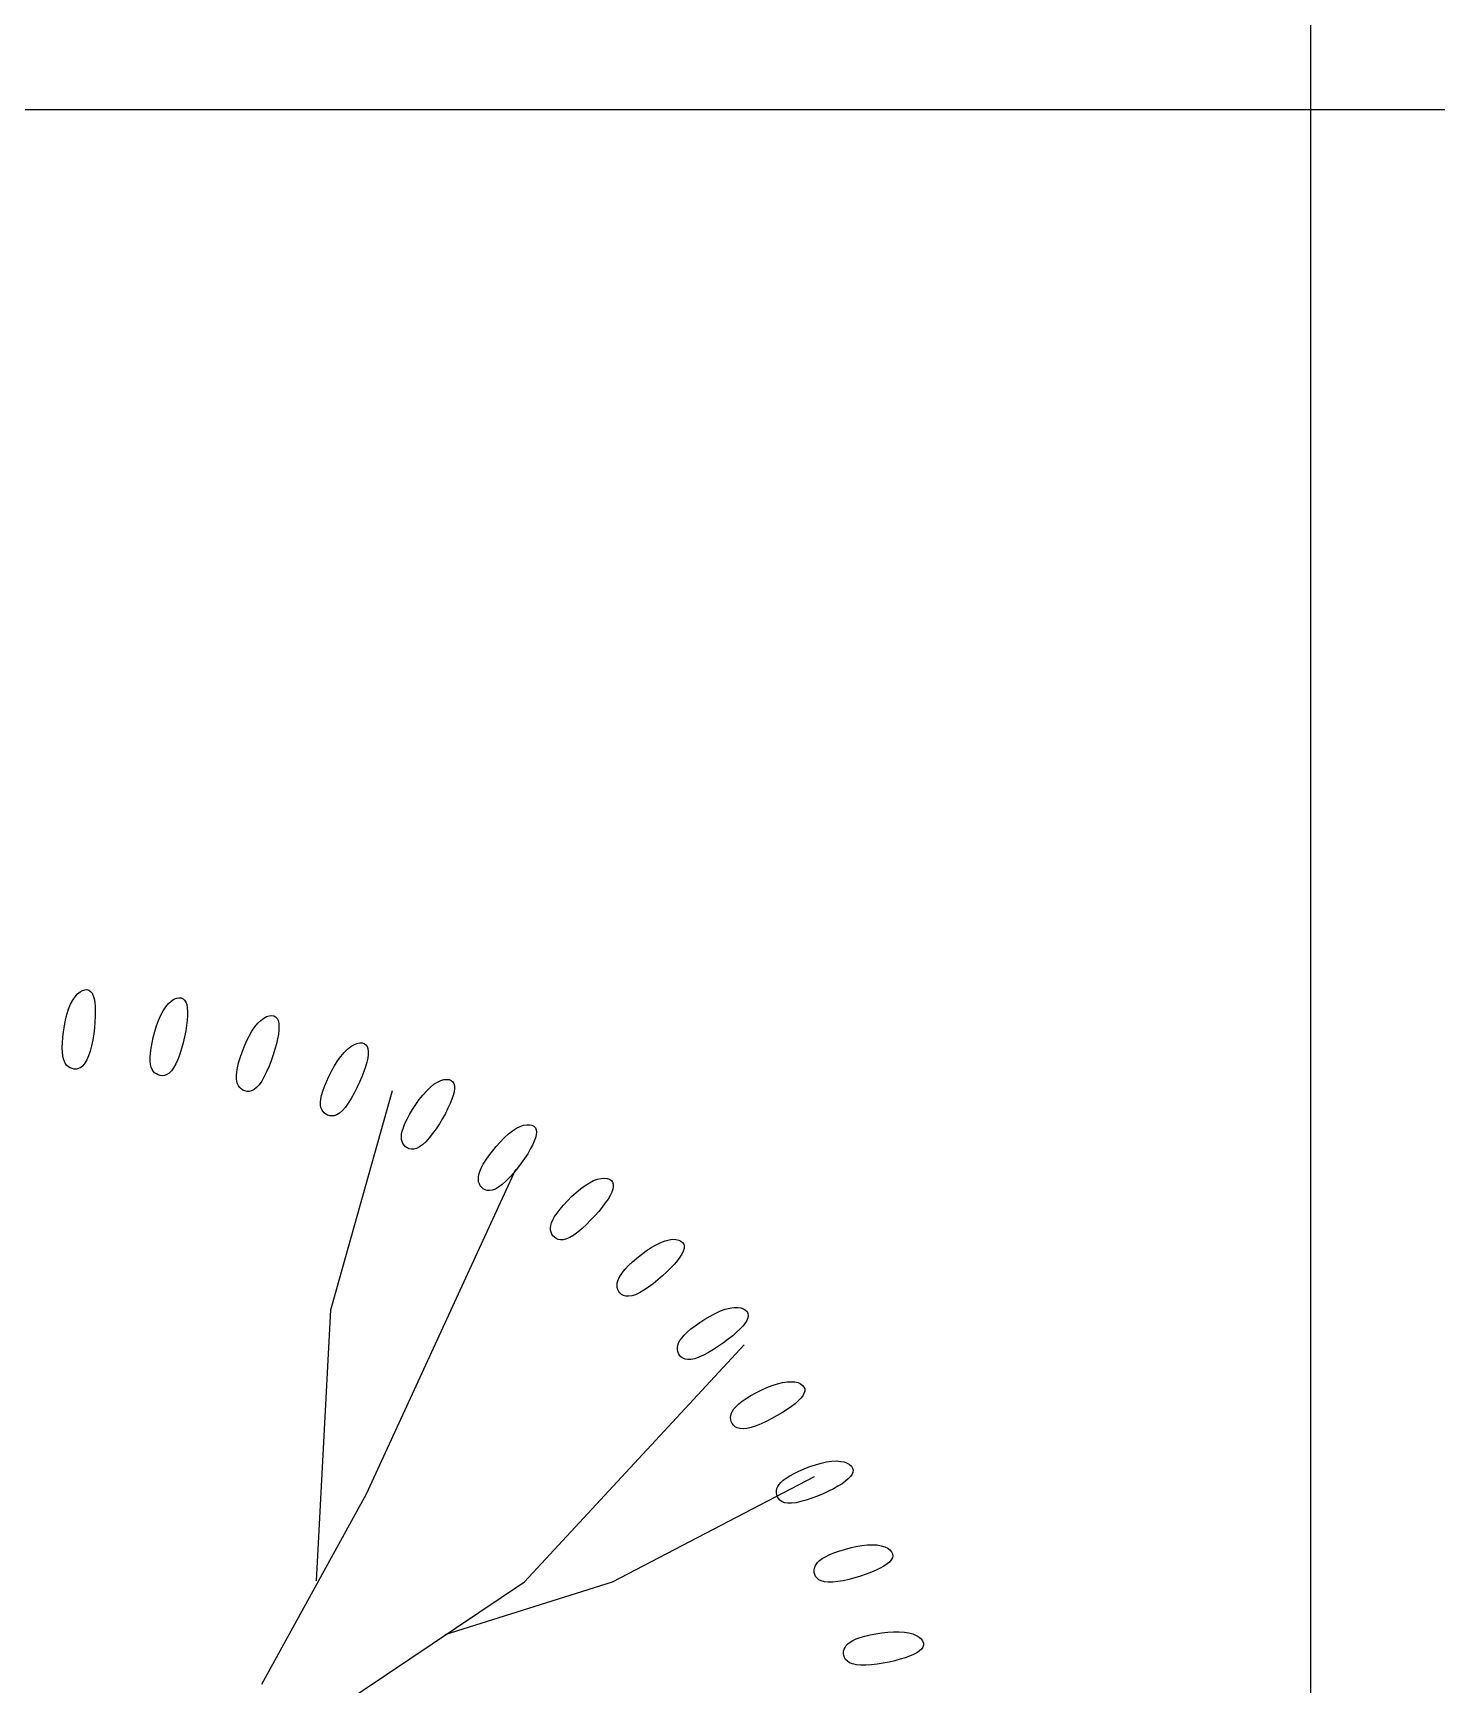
# Model space of a CAD drawing. Header units: millimetres. Extents: x -4017 to 59953, y -688 to 66564.
# Drawn here: x 2805 to 3943, y 44197 to 45536 of the extents above; entities that cross this region are included whole.
import ezdxf

# ---------------------------------------------------------------- set-up
doc = ezdxf.new("R2010")
doc.units = ezdxf.units.MM
doc.layers.add('www.cad-blocks.net', color=7, linetype='Continuous')

# ---------------------------------------------------------------- blocks, each defined once
blk = doc.blocks.new('A$C516926BB')
for p, q in [((6.2986, 38.5194), (6.2986, 0)), ((0, 36.0983), (62.4121, 36.0983))]:
    blk.add_line(p, q)
blk = doc.blocks.new('A$C2E07402A')
at = {"color": 0}
for p, q in [((0.7494, 1.4594), (0.7514, 1.461)), ((0.7514, 1.461), (0.7533, 1.4622)), ((0.7533, 1.4622), (0.7552, 1.4628)), ((0.7552, 1.4628), (0.757, 1.4629)), ((0.757, 1.4629), (0.7586, 1.4624)), ((0.7586, 1.4624), (0.76, 1.4614)), ((0.76, 1.4614), (0.7612, 1.4599)), ((0.7612, 1.4599), (0.7621, 1.4579)), ((0.7408, 1.4427), (0.7422, 1.4471)), ((0.7422, 1.4471), (0.7438, 1.451)), ((0.7438, 1.451), (0.7455, 1.4543)), ((0.7455, 1.4543), (0.7474, 1.4571)), ((0.7474, 1.4571), (0.7494, 1.4594)), ((0.7621, 1.4579), (0.7629, 1.4554)), ((0.7629, 1.4554), (0.7634, 1.4524)), ((0.7634, 1.4524), (0.7637, 1.4491)), ((0.7637, 1.4491), (0.7638, 1.4453)), ((0.8189, 1.4457), (0.821, 1.4489)), ((0.821, 1.4489), (0.8232, 1.4515)), ((0.8232, 1.4515), (0.8254, 1.4535)), ((0.8254, 1.4535), (0.8275, 1.455)), ((0.8275, 1.455), (0.8296, 1.4559)), ((0.8296, 1.4559), (0.8316, 1.4563)), ((0.8316, 1.4563), (0.8333, 1.4562)), ((0.8333, 1.4562), (0.8349, 1.4555)), ((0.8349, 1.4555), (0.8362, 1.4544)), ((0.8362, 1.4544), (0.8372, 1.4528)), ((0.8372, 1.4528), (0.8379, 1.4507)), ((0.8379, 1.4507), (0.8384, 1.4481)), ((0.8384, 1.4481), (0.8386, 1.4451)), ((0.738, 1.4286), (0.7387, 1.4334)), ((0.7387, 1.4334), (0.7397, 1.4381)), ((0.7397, 1.4381), (0.7408, 1.4427)), ((0.7635, 1.4366), (0.7631, 1.4318)), ((0.7638, 1.4411), (0.7635, 1.4366)), ((0.7638, 1.4453), (0.7638, 1.4411)), ((0.812, 1.4288), (0.8135, 1.4334)), ((0.8135, 1.4334), (0.8151, 1.4379)), ((0.8151, 1.4379), (0.817, 1.442)), ((0.817, 1.442), (0.8189, 1.4457)), ((0.8378, 1.4338), (0.8371, 1.4293)), ((0.8383, 1.438), (0.8378, 1.4338)), ((0.8386, 1.4418), (0.8383, 1.438)), ((0.8386, 1.4451), (0.8386, 1.4418)), ((0.8931, 1.4327), (0.8955, 1.4356)), ((0.8955, 1.4356), (0.8979, 1.4379)), ((0.8979, 1.4379), (0.9003, 1.4397)), ((0.9003, 1.4397), (0.9026, 1.441)), ((0.9026, 1.441), (0.9048, 1.4417)), ((0.9048, 1.4417), (0.9068, 1.4419)), ((0.9068, 1.4419), (0.9085, 1.4416)), ((0.9085, 1.4416), (0.91, 1.4408)), ((0.91, 1.4408), (0.9112, 1.4395)), ((0.9112, 1.4395), (0.912, 1.4378)), ((0.912, 1.4378), (0.9125, 1.4356)), ((0.9125, 1.4356), (0.9127, 1.433)), ((0.9127, 1.433), (0.9126, 1.43)), ((0.737, 1.4156), (0.7371, 1.4196)), ((0.7371, 1.4196), (0.7374, 1.424)), ((0.7374, 1.424), (0.738, 1.4286)), ((0.7617, 1.4221), (0.7608, 1.4174)), ((0.7625, 1.4269), (0.7617, 1.4221)), ((0.7631, 1.4318), (0.7625, 1.4269)), ((0.8098, 1.4196), (0.8108, 1.4241)), ((0.8108, 1.4241), (0.812, 1.4288)), ((0.835, 1.4198), (0.8337, 1.4151)), ((0.8361, 1.4246), (0.835, 1.4198)), ((0.8371, 1.4293), (0.8361, 1.4246)), ((0.8845, 1.4165), (0.8864, 1.421)), ((0.8864, 1.421), (0.8885, 1.4252)), ((0.8885, 1.4252), (0.8908, 1.4292)), ((0.8908, 1.4292), (0.8931, 1.4327)), ((0.9116, 1.4229), (0.9106, 1.4189)), ((0.9122, 1.4267), (0.9116, 1.4229)), ((0.9126, 1.43), (0.9122, 1.4267)), ((0.9759, 1.4192), (0.9781, 1.4197)), ((0.9781, 1.4197), (0.9801, 1.4196)), ((0.9801, 1.4196), (0.9818, 1.4192)), ((0.7371, 1.4121), (0.737, 1.4156)), ((0.7375, 1.4092), (0.7371, 1.4121)), ((0.738, 1.4066), (0.7375, 1.4092)), ((0.7388, 1.4045), (0.738, 1.4066)), ((0.7584, 1.4091), (0.757, 1.4058)), ((0.7597, 1.413), (0.7584, 1.4091)), ((0.7608, 1.4174), (0.7597, 1.413)), ((0.8082, 1.4078), (0.8085, 1.4113)), ((0.8083, 1.4048), (0.8082, 1.4078)), ((0.8085, 1.4113), (0.809, 1.4153)), ((0.809, 1.4153), (0.8098, 1.4196)), ((0.8308, 1.4063), (0.8291, 1.4026)), ((0.8323, 1.4106), (0.8308, 1.4063)), ((0.8337, 1.4151), (0.8323, 1.4106)), ((0.88, 1.4034), (0.8813, 1.4076)), ((0.8813, 1.4076), (0.8828, 1.412)), ((0.8828, 1.412), (0.8845, 1.4165)), ((0.908, 1.4099), (0.9064, 1.4052)), ((0.9094, 1.4145), (0.908, 1.4099)), ((0.9106, 1.4189), (0.9094, 1.4145)), ((0.9602, 1.405), (0.9628, 1.4087)), ((0.9628, 1.4087), (0.9655, 1.4119)), ((0.9655, 1.4119), (0.9682, 1.4146)), ((0.9682, 1.4146), (0.9709, 1.4167)), ((0.9709, 1.4167), (0.9734, 1.4182)), ((0.9734, 1.4182), (0.9759, 1.4192)), ((0.9818, 1.4192), (0.9832, 1.4182)), ((0.9832, 1.4182), (0.9842, 1.4168)), ((0.9846, 1.4073), (0.9839, 1.404)), ((0.9842, 1.4168), (0.9848, 1.415)), ((0.985, 1.4102), (0.9846, 1.4073)), ((0.9848, 1.415), (0.9851, 1.4128)), ((0.9851, 1.4128), (0.985, 1.4102)), ((0.7397, 1.4028), (0.7388, 1.4045)), ((0.7408, 1.4014), (0.7397, 1.4028)), ((0.7421, 1.4003), (0.7408, 1.4014)), ((0.7435, 1.3994), (0.7421, 1.4003)), ((0.7451, 1.3988), (0.7435, 1.3994)), ((0.7467, 1.3984), (0.7451, 1.3988)), ((0.7485, 1.3984), (0.7467, 1.3984)), ((0.7503, 1.3988), (0.7485, 1.3984)), ((0.752, 1.3997), (0.7503, 1.3988)), ((0.7538, 1.4011), (0.752, 1.3997)), ((0.7554, 1.4031), (0.7538, 1.4011)), ((0.757, 1.4058), (0.7554, 1.4031)), ((0.8086, 1.4022), (0.8083, 1.4048)), ((0.8091, 1.4001), (0.8086, 1.4022)), ((0.8098, 1.3982), (0.8091, 1.4001)), ((0.8108, 1.3967), (0.8098, 1.3982)), ((0.8119, 1.3955), (0.8108, 1.3967)), ((0.8133, 1.3945), (0.8119, 1.3955)), ((0.8147, 1.3937), (0.8133, 1.3945)), ((0.8164, 1.3932), (0.8147, 1.3937)), ((0.8181, 1.393), (0.8164, 1.3932)), ((0.8199, 1.3932), (0.8181, 1.393)), ((0.8218, 1.3939), (0.8199, 1.3932)), ((0.8237, 1.3951), (0.8218, 1.3939)), ((0.8255, 1.3969), (0.8237, 1.3951)), ((0.8273, 1.3994), (0.8255, 1.3969)), ((0.8291, 1.4026), (0.8273, 1.3994)), ((0.8782, 1.3931), (0.8785, 1.3961)), ((0.8782, 1.3905), (0.8782, 1.3931)), ((0.8785, 1.3961), (0.8791, 1.3995)), ((0.8791, 1.3995), (0.88, 1.4034)), ((0.9027, 1.3963), (0.9008, 1.3923)), ((0.9046, 1.4007), (0.9027, 1.3963)), ((0.9064, 1.4052), (0.9046, 1.4007)), ((0.9531, 1.3925), (0.9553, 1.3968)), ((0.9553, 1.3968), (0.9577, 1.401)), ((0.9577, 1.401), (0.9602, 1.405)), ((0.9815, 1.3964), (0.9799, 1.3921)), ((0.9828, 1.4003), (0.9815, 1.3964)), ((0.9839, 1.404), (0.9828, 1.4003)), ((0.8785, 1.3883), (0.8782, 1.3905)), ((0.8791, 1.3864), (0.8785, 1.3883)), ((0.8799, 1.3848), (0.8791, 1.3864)), ((0.8809, 1.3834), (0.8799, 1.3848)), ((0.8821, 1.3823), (0.8809, 1.3834)), ((0.8835, 1.3814), (0.8821, 1.3823)), ((0.8851, 1.3807), (0.8835, 1.3814)), ((0.8868, 1.3803), (0.8851, 1.3807)), ((0.8886, 1.3803), (0.8868, 1.3803)), ((0.8905, 1.3808), (0.8886, 1.3803)), ((0.8925, 1.3818), (0.8905, 1.3808)), ((0.8946, 1.3834), (0.8925, 1.3818)), ((0.8966, 1.3857), (0.8946, 1.3834)), ((0.8987, 1.3887), (0.8966, 1.3857)), ((0.9008, 1.3923), (0.8987, 1.3887)), ((0.9472, 1.3771), (0.9481, 1.3804)), ((0.9481, 1.3804), (0.9495, 1.3842)), ((0.9495, 1.3842), (0.9511, 1.3882)), ((0.9511, 1.3882), (0.9531, 1.3925)), ((0.9548, 1.2033), (1.0047, 1.3811)), ((0.9759, 1.3833), (0.9736, 1.3789)), ((0.978, 1.3877), (0.9759, 1.3833)), ((0.9799, 1.3921), (0.978, 1.3877)), ((1.0294, 1.3774), (1.0324, 1.3808)), ((1.0324, 1.3808), (1.0354, 1.3837)), ((1.0354, 1.3837), (1.0383, 1.3861)), ((1.0383, 1.3861), (1.0412, 1.3879)), ((1.0412, 1.3879), (1.0439, 1.3891)), ((1.0439, 1.3891), (1.0464, 1.3899)), ((1.0464, 1.3899), (1.0487, 1.3901)), ((1.0487, 1.3901), (1.0507, 1.3899)), ((1.0507, 1.3899), (1.0523, 1.3892)), ((1.0523, 1.3892), (1.0536, 1.3881)), ((1.0536, 1.3881), (1.0545, 1.3866)), ((1.0546, 1.38), (1.0539, 1.3771)), ((1.0545, 1.3866), (1.0549, 1.3848)), ((1.0549, 1.3826), (1.0546, 1.38)), ((1.0549, 1.3848), (1.0549, 1.3826)), ((0.9463, 1.3716), (0.9466, 1.3741)), ((0.9464, 1.3693), (0.9463, 1.3716)), ((0.9467, 1.3674), (0.9464, 1.3693)), ((0.9466, 1.3741), (0.9472, 1.3771)), ((0.9474, 1.3657), (0.9467, 1.3674)), ((0.9665, 1.3676), (0.9641, 1.3649)), ((0.9689, 1.3709), (0.9665, 1.3676)), ((0.9713, 1.3747), (0.9689, 1.3709)), ((0.9736, 1.3789), (0.9713, 1.3747)), ((1.021, 1.3657), (1.0236, 1.3697)), ((1.0236, 1.3697), (1.0264, 1.3737)), ((1.0264, 1.3737), (1.0294, 1.3774)), ((1.0496, 1.3666), (1.0476, 1.3625)), ((1.0514, 1.3704), (1.0496, 1.3666)), ((1.0528, 1.3739), (1.0514, 1.3704)), ((1.0539, 1.3771), (1.0528, 1.3739)), ((0.9482, 1.3642), (0.9474, 1.3657)), ((0.9493, 1.363), (0.9482, 1.3642)), ((0.9506, 1.3619), (0.9493, 1.363)), ((0.9521, 1.3611), (0.9506, 1.3619)), ((0.9538, 1.3605), (0.9521, 1.3611)), ((0.9556, 1.3604), (0.9538, 1.3605)), ((0.9575, 1.3606), (0.9556, 1.3604)), ((0.9596, 1.3614), (0.9575, 1.3606)), ((0.9618, 1.3628), (0.9596, 1.3614)), ((0.9641, 1.3649), (0.9618, 1.3628)), ((1.0135, 1.351), (1.0148, 1.3542)), ((1.0148, 1.3542), (1.0165, 1.3578)), ((1.0165, 1.3578), (1.0186, 1.3617)), ((1.0186, 1.3617), (1.021, 1.3657)), ((1.0427, 1.3541), (1.04, 1.35)), ((1.0452, 1.3583), (1.0427, 1.3541)), ((1.0476, 1.3625), (1.0452, 1.3583)), ((1.1081, 1.3519), (1.1109, 1.3529)), ((1.1109, 1.3529), (1.1135, 1.3533)), ((1.1135, 1.3533), (1.1158, 1.3533)), ((1.1158, 1.3533), (1.1177, 1.3529)), ((1.1177, 1.3529), (1.1193, 1.3521)), ((1.0119, 1.3433), (1.0121, 1.3456)), ((1.012, 1.3414), (1.0119, 1.3433)), ((1.0125, 1.3396), (1.012, 1.3414)), ((1.0121, 1.3456), (1.0126, 1.3481)), ((1.0132, 1.3381), (1.0125, 1.3396)), ((1.0126, 1.3481), (1.0135, 1.351)), ((1.0317, 1.3395), (1.0291, 1.3371)), ((1.0345, 1.3426), (1.0317, 1.3395)), ((1.0372, 1.3461), (1.0345, 1.3426)), ((1.04, 1.35), (1.0372, 1.3461)), ((1.0887, 1.3357), (1.0919, 1.3393)), ((1.0919, 1.3393), (1.0952, 1.3427)), ((1.0952, 1.3427), (1.0986, 1.3458)), ((1.0986, 1.3458), (1.1019, 1.3484)), ((1.1019, 1.3484), (1.1051, 1.3504)), ((1.1051, 1.3504), (1.1081, 1.3519)), ((1.1196, 1.3399), (1.1182, 1.3368)), ((1.1193, 1.3521), (1.1205, 1.3509)), ((1.1206, 1.3427), (1.1196, 1.3399)), ((1.1205, 1.3509), (1.1212, 1.3493)), ((1.1212, 1.3452), (1.1206, 1.3427)), ((1.1212, 1.3493), (1.1214, 1.3474)), ((1.1214, 1.3474), (1.1212, 1.3452)), ((1.0141, 1.3367), (1.0132, 1.3381)), ((1.0153, 1.3355), (1.0141, 1.3367)), ((1.0167, 1.3345), (1.0153, 1.3355)), ((1.0183, 1.3338), (1.0167, 1.3345)), ((1.0201, 1.3335), (1.0183, 1.3338)), ((1.0221, 1.3336), (1.0201, 1.3335)), ((1.0242, 1.3341), (1.0221, 1.3336)), ((1.0266, 1.3353), (1.0242, 1.3341)), ((1.0291, 1.3371), (1.0266, 1.3353)), ((1.0804, 1.3246), (1.0829, 1.3282)), ((1.0829, 1.3282), (1.0857, 1.332)), ((1.0857, 1.332), (1.0887, 1.3357)), ((1.1118, 1.326), (1.109, 1.3221)), ((1.1143, 1.3298), (1.1118, 1.326)), ((1.1164, 1.3334), (1.1143, 1.3298)), ((1.1182, 1.3368), (1.1164, 1.3334)), ((1.1045, 1.3171), (0.9833, 1.0539)), ((1.0743, 1.3107), (1.0747, 1.3129)), ((1.0747, 1.3129), (1.0755, 1.3153)), ((1.0755, 1.3153), (1.0767, 1.3181)), ((1.0767, 1.3181), (1.0783, 1.3212)), ((1.0783, 1.3212), (1.0804, 1.3246)), ((1.103, 1.3144), (1.0998, 1.3108)), ((1.1061, 1.3182), (1.103, 1.3144)), ((1.109, 1.3221), (1.1061, 1.3182)), ((1.0743, 1.3087), (1.0743, 1.3107)), ((1.0745, 1.3069), (1.0743, 1.3087)), ((1.0751, 1.3053), (1.0745, 1.3069)), ((1.0759, 1.3039), (1.0751, 1.3053)), ((1.0769, 1.3026), (1.0759, 1.3039)), ((1.0782, 1.3014), (1.0769, 1.3026)), ((1.0797, 1.3005), (1.0782, 1.3014)), ((1.0814, 1.3), (1.0797, 1.3005)), ((1.0834, 1.2999), (1.0814, 1.3)), ((1.0856, 1.3002), (1.0834, 1.2999)), ((1.0881, 1.3011), (1.0856, 1.3002)), ((1.0907, 1.3026), (1.0881, 1.3011)), ((1.0936, 1.3048), (1.0907, 1.3026)), ((1.0967, 1.3076), (1.0936, 1.3048)), ((1.0998, 1.3108), (1.0967, 1.3076)), ((1.1535, 1.2983), (1.1572, 1.3014)), ((1.1572, 1.3014), (1.1608, 1.304)), ((1.1608, 1.304), (1.1643, 1.3063)), ((1.1643, 1.3063), (1.1677, 1.308)), ((1.1677, 1.308), (1.1709, 1.3091)), ((1.1709, 1.3091), (1.1738, 1.3098)), ((1.1738, 1.3098), (1.1764, 1.31)), ((1.1764, 1.31), (1.1787, 1.3097)), ((1.1787, 1.3097), (1.1806, 1.3091)), ((1.1806, 1.3091), (1.1821, 1.3081)), ((1.1821, 1.3081), (1.1831, 1.3068)), ((1.1833, 1.3011), (1.1824, 1.2986)), ((1.1831, 1.3068), (1.1836, 1.3052)), ((1.1837, 1.3033), (1.1833, 1.3011)), ((1.1836, 1.3052), (1.1837, 1.3033)), ((1.1405, 1.2849), (1.1433, 1.2882)), ((1.1433, 1.2882), (1.1465, 1.2916)), ((1.1465, 1.2916), (1.1499, 1.2951)), ((1.1499, 1.2951), (1.1535, 1.2983)), ((1.1747, 1.2865), (1.1719, 1.283)), ((1.1772, 1.2899), (1.1747, 1.2865)), ((1.1794, 1.293), (1.1772, 1.2899)), ((1.1811, 1.2959), (1.1794, 1.293)), ((1.1824, 1.2986), (1.1811, 1.2959)), ((1.133, 1.2717), (1.1336, 1.2738)), ((1.1336, 1.2738), (1.1347, 1.2762)), ((1.1347, 1.2762), (1.1361, 1.2788)), ((1.1361, 1.2788), (1.1381, 1.2817)), ((1.1381, 1.2817), (1.1405, 1.2849)), ((1.1619, 1.2724), (1.1584, 1.2691)), ((1.1653, 1.2758), (1.1619, 1.2724)), ((1.1687, 1.2794), (1.1653, 1.2758)), ((1.1719, 1.283), (1.1687, 1.2794)), ((1.1327, 1.2697), (1.133, 1.2717)), ((1.1328, 1.2679), (1.1327, 1.2697)), ((1.1332, 1.2663), (1.1328, 1.2679)), ((1.1338, 1.2647), (1.1332, 1.2663)), ((1.1347, 1.2633), (1.1338, 1.2647)), ((1.1359, 1.2621), (1.1347, 1.2633)), ((1.1373, 1.261), (1.1359, 1.2621)), ((1.139, 1.2603), (1.1373, 1.261)), ((1.1409, 1.26), (1.139, 1.2603)), ((1.1431, 1.2601), (1.1409, 1.26)), ((1.1457, 1.2607), (1.1431, 1.2601)), ((1.1485, 1.2619), (1.1457, 1.2607)), ((1.1516, 1.2638), (1.1485, 1.2619)), ((1.1549, 1.2662), (1.1516, 1.2638)), ((1.1584, 1.2691), (1.1549, 1.2662)), ((1.2221, 1.2579), (1.2256, 1.2592)), ((1.2256, 1.2592), (1.2289, 1.26)), ((1.2289, 1.26), (1.2318, 1.2604)), ((1.2318, 1.2604), (1.2345, 1.2603)), ((1.2345, 1.2603), (1.2367, 1.2598)), ((1.2367, 1.2598), (1.2385, 1.259)), ((1.2385, 1.259), (1.2399, 1.2579)), ((1.2028, 1.2452), (1.2065, 1.2482)), ((1.2065, 1.2482), (1.2104, 1.2511)), ((1.2104, 1.2511), (1.2144, 1.2537)), ((1.2144, 1.2537), (1.2183, 1.256)), ((1.2183, 1.256), (1.2221, 1.2579)), ((1.2376, 1.2459), (1.2356, 1.2431)), ((1.2392, 1.2484), (1.2376, 1.2459)), ((1.2403, 1.2507), (1.2392, 1.2484)), ((1.2399, 1.2579), (1.2408, 1.2564)), ((1.241, 1.2529), (1.2403, 1.2507)), ((1.2408, 1.2564), (1.2411, 1.2548)), ((1.2411, 1.2548), (1.241, 1.2529)), ((1.1894, 1.231), (1.1911, 1.2335)), ((1.1911, 1.2335), (1.1934, 1.2362)), ((1.1934, 1.2362), (1.1961, 1.2391)), ((1.1961, 1.2391), (1.1993, 1.2421)), ((1.1993, 1.2421), (1.2028, 1.2452)), ((1.2271, 1.234), (1.2236, 1.2307)), ((1.2303, 1.2372), (1.2271, 1.234)), ((1.2332, 1.2402), (1.2303, 1.2372)), ((1.2356, 1.2431), (1.2332, 1.2402)), ((1.1867, 1.223), (1.1868, 1.2248)), ((1.1869, 1.2213), (1.1867, 1.223)), ((1.1868, 1.2248), (1.1873, 1.2267)), ((1.1874, 1.2198), (1.1869, 1.2213)), ((1.1873, 1.2267), (1.1881, 1.2288)), ((1.1881, 1.2182), (1.1874, 1.2198)), ((1.1881, 1.2288), (1.1894, 1.231)), ((1.2085, 1.2191), (1.2049, 1.217)), ((1.2122, 1.2216), (1.2085, 1.2191)), ((1.2161, 1.2244), (1.2122, 1.2216)), ((1.2199, 1.2275), (1.2161, 1.2244)), ((1.2236, 1.2307), (1.2199, 1.2275)), ((1.1891, 1.2169), (1.1881, 1.2182)), ((1.1904, 1.2157), (1.1891, 1.2169)), ((1.192, 1.2148), (1.1904, 1.2157)), ((1.1939, 1.2143), (1.192, 1.2148)), ((1.1961, 1.2142), (1.1939, 1.2143)), ((1.1987, 1.2145), (1.1961, 1.2142)), ((1.2016, 1.2155), (1.1987, 1.2145)), ((1.2049, 1.217), (1.2016, 1.2155)), ((0.943, 0.9835), (0.9548, 1.2033)), ((1.2501, 1.1904), (1.2539, 1.1931)), ((1.2539, 1.1931), (1.258, 1.1957)), ((1.258, 1.1957), (1.2621, 1.1982)), ((1.2621, 1.1982), (1.2663, 1.2004)), ((1.2663, 1.2004), (1.2705, 1.2023)), ((1.2705, 1.2023), (1.2744, 1.2037)), ((1.2744, 1.2037), (1.2781, 1.2047)), ((1.2781, 1.2047), (1.2814, 1.2051)), ((1.2814, 1.2051), (1.2844, 1.2052)), ((1.2844, 1.2052), (1.287, 1.2048)), ((1.287, 1.2048), (1.2892, 1.2041)), ((1.2905, 1.1925), (1.2886, 1.1901)), ((1.2892, 1.2041), (1.2909, 1.2031)), ((1.2918, 1.1947), (1.2905, 1.1925)), ((1.2909, 1.2031), (1.2921, 1.2018)), ((1.2927, 1.1967), (1.2918, 1.1947)), ((1.2921, 1.2018), (1.2928, 1.2003)), ((1.293, 1.1986), (1.2927, 1.1967)), ((1.2928, 1.2003), (1.293, 1.1986)), ((1.2376, 1.1783), (1.2391, 1.1804)), ((1.2391, 1.1804), (1.2411, 1.1827)), ((1.2411, 1.1827), (1.2436, 1.1851)), ((1.2436, 1.1851), (1.2466, 1.1877)), ((1.2466, 1.1877), (1.2501, 1.1904)), ((1.2769, 1.1794), (1.2731, 1.1765)), ((1.2805, 1.1822), (1.2769, 1.1794)), ((1.2836, 1.185), (1.2805, 1.1822)), ((1.2863, 1.1876), (1.2836, 1.185)), ((1.2886, 1.1901), (1.2863, 1.1876)), ((1.1116, 0.9828), (1.2898, 1.1748)), ((1.2356, 1.1727), (1.2359, 1.1745)), ((1.2356, 1.1711), (1.2356, 1.1727)), ((1.2359, 1.1694), (1.2356, 1.1711)), ((1.2359, 1.1745), (1.2365, 1.1764)), ((1.2365, 1.1678), (1.2359, 1.1694)), ((1.2365, 1.1764), (1.2376, 1.1783)), ((1.2374, 1.1664), (1.2365, 1.1678)), ((1.2385, 1.1651), (1.2374, 1.1664)), ((1.2568, 1.1665), (1.2531, 1.1648)), ((1.2608, 1.1686), (1.2568, 1.1665)), ((1.2649, 1.171), (1.2608, 1.1686)), ((1.269, 1.1737), (1.2649, 1.171)), ((1.2731, 1.1765), (1.269, 1.1737)), ((1.24, 1.164), (1.2385, 1.1651)), ((1.2418, 1.1633), (1.24, 1.164)), ((1.2441, 1.1629), (1.2418, 1.1633)), ((1.2466, 1.163), (1.2441, 1.1629)), ((1.2497, 1.1636), (1.2466, 1.163)), ((1.2531, 1.1648), (1.2497, 1.1636)), ((1.3036, 1.1381), (1.308, 1.1402)), ((1.308, 1.1402), (1.3124, 1.1419)), ((1.3124, 1.1419), (1.3167, 1.1433)), ((1.3167, 1.1433), (1.3208, 1.1444)), ((1.3208, 1.1444), (1.3245, 1.1449)), ((1.3245, 1.1449), (1.3279, 1.145)), ((1.3279, 1.145), (1.3309, 1.1448)), ((1.3309, 1.1448), (1.3334, 1.1442)), ((1.3334, 1.1442), (1.3355, 1.1432)), ((1.3355, 1.1432), (1.3371, 1.142)), ((1.3371, 1.142), (1.3382, 1.1406)), ((1.3382, 1.1406), (1.3388, 1.1391)), ((1.3388, 1.1391), (1.3388, 1.1374)), ((1.2833, 1.1249), (1.2855, 1.1269)), ((1.2855, 1.1269), (1.2882, 1.1291)), ((1.2882, 1.1291), (1.2915, 1.1314)), ((1.2915, 1.1314), (1.2952, 1.1337)), ((1.2952, 1.1337), (1.2993, 1.136)), ((1.2993, 1.136), (1.3036, 1.1381)), ((1.331, 1.1271), (1.328, 1.1248)), ((1.3335, 1.1294), (1.331, 1.1271)), ((1.3356, 1.1315), (1.3335, 1.1294)), ((1.3372, 1.1336), (1.3356, 1.1315)), ((1.3382, 1.1355), (1.3372, 1.1336)), ((1.3388, 1.1374), (1.3382, 1.1355)), ((1.2788, 1.1159), (1.2789, 1.1176)), ((1.2789, 1.1143), (1.2788, 1.1159)), ((1.2789, 1.1176), (1.2794, 1.1194)), ((1.2793, 1.1127), (1.2789, 1.1143)), ((1.28, 1.1111), (1.2793, 1.1127)), ((1.2794, 1.1194), (1.2803, 1.1211)), ((1.2803, 1.1211), (1.2815, 1.123)), ((1.2815, 1.123), (1.2833, 1.1249)), ((1.308, 1.1129), (1.3036, 1.1109)), ((1.3123, 1.1151), (1.308, 1.1129)), ((1.3166, 1.1175), (1.3123, 1.1151)), ((1.3208, 1.1199), (1.3166, 1.1175)), ((1.3246, 1.1224), (1.3208, 1.1199)), ((1.328, 1.1248), (1.3246, 1.1224)), ((1.2811, 1.1097), (1.28, 1.1111)), ((1.2824, 1.1085), (1.2811, 1.1097)), ((1.2842, 1.1076), (1.2824, 1.1085)), ((1.2863, 1.107), (1.2842, 1.1076)), ((1.2889, 1.1068), (1.2863, 1.107)), ((1.292, 1.1071), (1.2889, 1.1068)), ((1.2955, 1.1079), (1.292, 1.1071)), ((1.2994, 1.1092), (1.2955, 1.1079)), ((1.3036, 1.1109), (1.2994, 1.1092)), ((1.3302, 1.0706), (1.3342, 1.0725)), ((1.3342, 1.0725), (1.3385, 1.0744)), ((1.3385, 1.0744), (1.343, 1.0761)), ((1.343, 1.0761), (1.3476, 1.0776)), ((1.3476, 1.0776), (1.3522, 1.0789)), ((1.3522, 1.0789), (1.3566, 1.0799)), ((1.3566, 1.0799), (1.3607, 1.0805)), ((1.3607, 1.0805), (1.3645, 1.0807)), ((1.3645, 1.0807), (1.3679, 1.0804)), ((1.3679, 1.0804), (1.3708, 1.0799)), ((1.3708, 1.0799), (1.3733, 1.079)), ((1.3733, 1.079), (1.3752, 1.0778)), ((1.3752, 1.0778), (1.3767, 1.0765)), ((1.3767, 1.0765), (1.3777, 1.075)), ((1.3779, 1.0716), (1.3772, 1.0699)), ((1.3777, 1.075), (1.3781, 1.0733)), ((1.3781, 1.0733), (1.3779, 1.0716)), ((1.1829, 0.9828), (1.3468, 1.0681)), ((1.316, 1.0566), (1.3163, 1.0583)), ((1.3163, 1.0583), (1.317, 1.0599)), ((1.317, 1.0599), (1.318, 1.0616)), ((1.318, 1.0616), (1.3195, 1.0633)), ((1.3195, 1.0633), (1.3214, 1.0651)), ((1.3214, 1.0651), (1.3238, 1.0669)), ((1.3238, 1.0669), (1.3267, 1.0687)), ((1.3267, 1.0687), (1.3302, 1.0706)), ((1.3622, 1.0582), (1.3581, 1.0562)), ((1.3658, 1.0603), (1.3622, 1.0582)), ((1.3691, 1.0623), (1.3658, 1.0603)), ((1.3718, 1.0643), (1.3691, 1.0623)), ((1.3741, 1.0662), (1.3718, 1.0643)), ((1.3759, 1.0681), (1.3741, 1.0662)), ((1.3772, 1.0699), (1.3759, 1.0681)), ((0.9833, 1.0539), (0.8986, 0.8995)), ((1.3159, 1.055), (1.316, 1.0566)), ((1.3162, 1.0533), (1.3159, 1.055)), ((1.3167, 1.0517), (1.3162, 1.0533)), ((1.3176, 1.0502), (1.3167, 1.0517)), ((1.3188, 1.0488), (1.3176, 1.0502)), ((1.3205, 1.0477), (1.3188, 1.0488)), ((1.3226, 1.0469), (1.3205, 1.0477)), ((1.3251, 1.0465), (1.3226, 1.0469)), ((1.3282, 1.0465), (1.3251, 1.0465)), ((1.3318, 1.0469), (1.3282, 1.0465)), ((1.3358, 1.0478), (1.3318, 1.0469)), ((1.3401, 1.049), (1.3358, 1.0478)), ((1.3447, 1.0505), (1.3401, 1.049)), ((1.3492, 1.0523), (1.3447, 1.0505)), ((1.3538, 1.0542), (1.3492, 1.0523)), ((1.3581, 1.0562), (1.3538, 1.0542)), ((1.3556, 1.0031), (1.3587, 1.0046)), ((1.3587, 1.0046), (1.3624, 1.0062)), ((1.3624, 1.0062), (1.3665, 1.0077)), ((1.3665, 1.0077), (1.371, 1.009)), ((1.371, 1.009), (1.3757, 1.0103)), ((1.3757, 1.0103), (1.3804, 1.0113)), ((1.3804, 1.0113), (1.3851, 1.0121)), ((1.3851, 1.0121), (1.3896, 1.0127)), ((1.3896, 1.0127), (1.3938, 1.0128)), ((1.3938, 1.0128), (1.3975, 1.0126)), ((1.3975, 1.0126), (1.4009, 1.012)), ((1.4009, 1.012), (1.4037, 1.0111)), ((1.4037, 1.0111), (1.4061, 1.01)), ((1.4061, 1.01), (1.4079, 1.0086)), ((1.4079, 1.0086), (1.4093, 1.0071)), ((1.4093, 1.0071), (1.41, 1.0055)), ((1.41, 1.0055), (1.4103, 1.0039)), ((1.3466, 0.9921), (1.3468, 0.9937)), ((1.3466, 0.9904), (1.3466, 0.9921)), ((1.3468, 0.9937), (1.3473, 0.9954)), ((1.3473, 0.9954), (1.3481, 0.9969)), ((1.3481, 0.9969), (1.3493, 0.9985)), ((1.3493, 0.9985), (1.3509, 1)), ((1.3509, 1), (1.353, 1.0016)), ((1.353, 1.0016), (1.3556, 1.0031)), ((1.3967, 0.9922), (1.3929, 0.9905)), ((1.4001, 0.9938), (1.3967, 0.9922)), ((1.4031, 0.9955), (1.4001, 0.9938)), ((1.4056, 0.9972), (1.4031, 0.9955)), ((1.4075, 0.9988), (1.4056, 0.9972)), ((1.409, 1.0005), (1.4075, 0.9988)), ((1.4099, 1.0022), (1.409, 1.0005)), ((1.4103, 1.0039), (1.4099, 1.0022)), ((0.9377, 0.866), (1.1116, 0.9828)), ((1.0474, 0.9401), (1.1829, 0.9828)), ((1.347, 0.9887), (1.3466, 0.9904)), ((1.3477, 0.9871), (1.347, 0.9887)), ((1.3488, 0.9857), (1.3477, 0.9871)), ((1.3503, 0.9844), (1.3488, 0.9857)), ((1.3523, 0.9834), (1.3503, 0.9844)), ((1.3548, 0.9827), (1.3523, 0.9834)), ((1.3579, 0.9824), (1.3548, 0.9827)), ((1.3615, 0.9824), (1.3579, 0.9824)), ((1.3656, 0.9829), (1.3615, 0.9824)), ((1.37, 0.9836), (1.3656, 0.9829)), ((1.3747, 0.9847), (1.37, 0.9836)), ((1.3794, 0.9859), (1.3747, 0.9847)), ((1.3841, 0.9874), (1.3794, 0.9859)), ((1.3886, 0.9889), (1.3841, 0.9874)), ((1.3929, 0.9905), (1.3886, 0.9889)), ((1.3806, 0.9364), (1.3839, 0.9376)), ((1.3839, 0.9376), (1.3877, 0.9387)), ((1.3877, 0.9387), (1.3919, 0.9398)), ((1.3919, 0.9398), (1.3965, 0.9407)), ((1.3965, 0.9407), (1.4013, 0.9414)), ((1.4013, 0.9414), (1.4061, 0.942)), ((1.4061, 0.942), (1.4108, 0.9423)), ((1.4108, 0.9423), (1.4154, 0.9423)), ((1.4154, 0.9423), (1.4196, 0.942)), ((1.4196, 0.942), (1.4233, 0.9414)), ((1.4233, 0.9414), (1.4265, 0.9405)), ((1.4265, 0.9405), (1.4293, 0.9393)), ((1.4293, 0.9393), (1.4315, 0.9379)), ((1.4315, 0.9379), (1.4332, 0.9364)), ((1.3703, 0.9247), (1.3704, 0.9264)), ((1.3705, 0.923), (1.3703, 0.9247)), ((1.3704, 0.9264), (1.3708, 0.928)), ((1.3708, 0.928), (1.3715, 0.9295)), ((1.3715, 0.9295), (1.3725, 0.931)), ((1.3725, 0.931), (1.3738, 0.9325)), ((1.3738, 0.9325), (1.3756, 0.9338)), ((1.3756, 0.9338), (1.3779, 0.9351)), ((1.3779, 0.9351), (1.3806, 0.9364)), ((1.4297, 0.9252), (1.427, 0.9238)), ((1.4318, 0.9267), (1.4297, 0.9252)), ((1.4334, 0.9282), (1.4318, 0.9267)), ((1.4332, 0.9364), (1.4344, 0.9348)), ((1.4345, 0.9298), (1.4334, 0.9282)), ((1.4344, 0.9348), (1.435, 0.9331)), ((1.435, 0.9314), (1.4345, 0.9298)), ((1.435, 0.9331), (1.435, 0.9314)), ((1.3711, 0.9213), (1.3705, 0.923)), ((1.372, 0.9198), (1.3711, 0.9213)), ((1.3734, 0.9183), (1.372, 0.9198)), ((1.3752, 0.9171), (1.3734, 0.9183)), ((1.3777, 0.9162), (1.3752, 0.9171)), ((1.3807, 0.9155), (1.3777, 0.9162)), ((1.3843, 0.9152), (1.3807, 0.9155)), ((1.3884, 0.9152), (1.3843, 0.9152)), ((1.3929, 0.9155), (1.3884, 0.9152)), ((1.3976, 0.916), (1.3929, 0.9155)), ((1.4025, 0.9168), (1.3976, 0.916)), ((1.4073, 0.9177), (1.4025, 0.9168)), ((1.412, 0.9188), (1.4073, 0.9177)), ((1.4163, 0.92), (1.412, 0.9188)), ((1.4203, 0.9212), (1.4163, 0.92)), ((1.4239, 0.9225), (1.4203, 0.9212)), ((1.427, 0.9238), (1.4239, 0.9225))]:
    blk.add_line(p, q, dxfattribs=at)

msp = doc.modelspace()

# ---------------------------------------------------------------- block references
at = {"xscale": 1000, "yscale": 1000, "zscale": 1000}
msp.add_blockref('A$C2E07402A', (2091.2, 43297.5), dxfattribs=at)
at = {"layer": 'www.cad-blocks.net', "color": 155, "true_color": 0x546d8e, "xscale": 1000, "yscale": 1000, "zscale": 1000}
msp.add_blockref('A$C516926BB', (-2458.7, 9375.6), dxfattribs=at)

doc.saveas('drawing.dxf')
